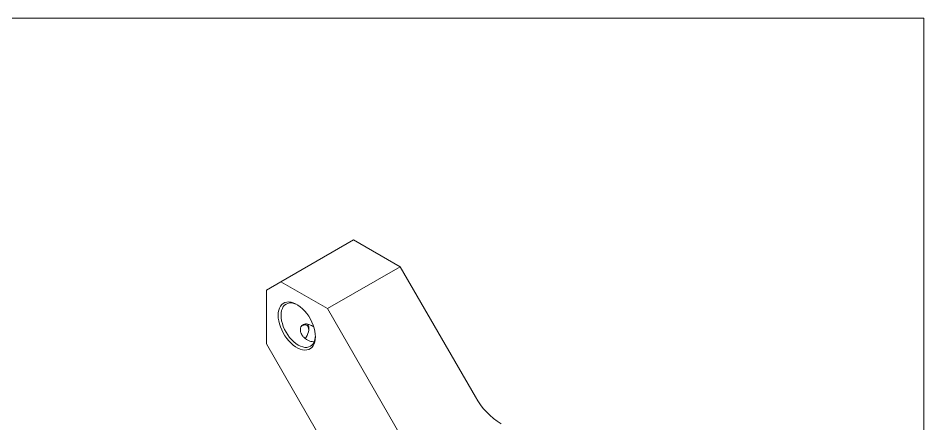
# Model space of a CAD drawing. Header units: inches. Extents: x 0.1 to 10.9, y 0 to 8.5.
# Drawn here: x 8.742 to 10.944, y 7.463 to 8.451 of the extents above; entities that cross this region are included whole.
import ezdxf

# ---------------------------------------------------------------- set-up
doc = ezdxf.new("R2010")
doc.units = ezdxf.units.IN
doc.header["$MEASUREMENT"] = 0

msp = doc.modelspace()

# ---------------------------------------------------------------- linework, layer by layer
at = {"color": 7, "linetype": 'Continuous', "lineweight": 0}
for p, q in [((0.0622, 8.4506), (10.9445, 8.4506)), ((10.9445, 0.0356), (10.9445, 8.4506)), ((9.3811, 7.8089), (9.5579, 7.9109)), ((9.5579, 7.9109), (9.6711, 7.8456)), ((9.4943, 7.7436), (9.6711, 7.8456)), ((9.8538, 7.5291), (9.6711, 7.8456)), ((9.3458, 7.7885), (9.3811, 7.8089)), ((9.3811, 7.8089), (9.4943, 7.7436)), ((9.3458, 7.7885), (9.3458, 7.6578)), ((9.677, 7.4271), (9.4943, 7.7436)), ((9.4487, 7.6927), (9.4487, 7.6968)), ((9.5285, 7.3413), (9.3458, 7.6578))]:
    msp.add_line(p, q, dxfattribs=at)
at = {"color": 7, "linetype": 'Continuous', "lineweight": 0, "flags": 128}
for points in [[(9.4651, 7.6751), (9.4647, 7.6688), (9.4637, 7.6629), (9.4619, 7.6577), (9.4595, 7.6531), (9.4564, 7.6493), (9.4528, 7.6463), (9.4486, 7.6442), (9.444, 7.643), (9.439, 7.6427), (9.4337, 7.6434), (9.4282, 7.6449), (9.4225, 7.6474), (9.4168, 7.6506), (9.4111, 7.6547), (9.4056, 7.6596), (9.4003, 7.6651), (9.3953, 7.6711), (9.3907, 7.6777), (9.3865, 7.6846), (9.3829, 7.6917), (9.3798, 7.6991), (9.3774, 7.7064), (9.3756, 7.7137), (9.3746, 7.7208), (9.3742, 7.7276), (9.3746, 7.734), (9.3756, 7.7398), (9.3774, 7.7451), (9.3798, 7.7496), (9.3829, 7.7534), (9.3865, 7.7564), (9.3907, 7.7585), (9.3953, 7.7597), (9.4003, 7.76), (9.4056, 7.7594), (9.4111, 7.7578), (9.4168, 7.7554), (9.4225, 7.7521), (9.4282, 7.748), (9.4337, 7.7431), (9.439, 7.7377), (9.444, 7.7316), (9.4486, 7.7251), (9.4528, 7.7182), (9.4564, 7.711), (9.4595, 7.7036), (9.4619, 7.6963), (9.4637, 7.689), (9.4647, 7.6819), (9.4651, 7.6751)], [(9.4215, 7.7527), (9.4177, 7.7545), (9.4123, 7.7564), (9.4072, 7.7574), (9.4022, 7.7574), (9.3977, 7.7565), (9.3936, 7.7547), (9.3899, 7.752), (9.3869, 7.7485), (9.3845, 7.7443), (9.3827, 7.7393), (9.3816, 7.7337), (9.3813, 7.7276), (9.3816, 7.7211), (9.3827, 7.7142), (9.3845, 7.7072), (9.3869, 7.7002), (9.3899, 7.6931), (9.3936, 7.6863), (9.3977, 7.6797), (9.4022, 7.6736), (9.4072, 7.668), (9.4123, 7.6629), (9.4177, 7.6586), (9.4232, 7.655), (9.4287, 7.6523), (9.434, 7.6504), (9.4392, 7.6494), (9.4441, 7.6494), (9.4487, 7.6503), (9.4528, 7.6521), (9.4564, 7.6548), (9.4595, 7.6583), (9.4619, 7.6625), (9.4637, 7.6675), (9.4647, 7.6731), (9.465, 7.6772)], [(9.4399, 7.671), (9.4424, 7.6743), (9.4449, 7.6785), (9.4468, 7.6828), (9.4481, 7.6872), (9.4486, 7.6914), (9.4485, 7.6953), (9.4477, 7.6986), (9.4462, 7.7013), (9.4441, 7.7031), (9.4415, 7.7041), (9.4385, 7.7043)]]:
    msp.add_lwpolyline(points, dxfattribs=at)
at = {"color": 7, "linetype": 'Continuous', "lineweight": 0}
for centre, radius, start, end in [((9.4413, 7.6865), 0.018, 99.0576, 125.9171), ((9.4306, 7.6974), 0.0181, 358.202, 27.8258), ((10.0117, 7.6162), 0.1803, 208.8556, 238.0453)]:
    msp.add_arc(centre, radius, start, end, dxfattribs=at)
msp.add_open_spline([(9.4622, 7.6632), (9.4606, 7.6632), (9.4567, 7.6632), (9.4509, 7.6645), (9.4449, 7.6673), (9.4392, 7.6712), (9.4347, 7.6759), (9.4314, 7.6808), (9.4294, 7.6852), (9.4284, 7.6895), (9.4282, 7.6941), (9.4292, 7.6984), (9.4312, 7.7018), (9.4338, 7.7044), (9.4379, 7.7064), (9.4434, 7.7067), (9.4487, 7.7054), (9.4534, 7.7034), (9.4573, 7.7014), (9.4597, 7.6999), (9.4608, 7.6992)], degree=3, knots=[0, 0, 0, 0, 0.0556799, 0.1319539, 0.2104164, 0.2876051, 0.3669537, 0.4228555, 0.4800533, 0.5209898, 0.562929, 0.6300148, 0.663264, 0.6977313, 0.757648, 0.8154462, 0.8762204, 0.9188402, 0.9626806, 1, 1, 1, 1], dxfattribs=at)

doc.saveas('drawing.dxf')
